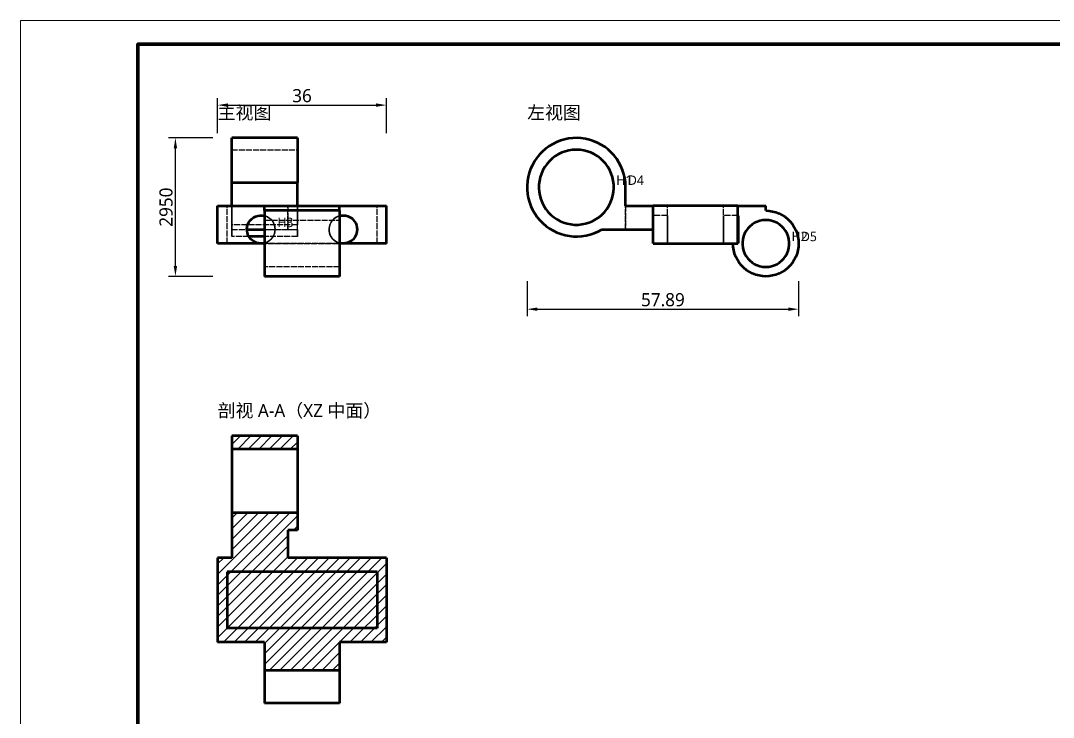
# Model space of a CAD drawing. Header units: millimetres. Extents: x 0 to 420, y 0 to 297.
# Drawn here: x 0 to 220.2, y 148.5 to 297 of the extents above; entities that cross this region are included whole.
import ezdxf

# ---------------------------------------------------------------- set-up
doc = ezdxf.new("R2010")
doc.units = ezdxf.units.MM
doc.linetypes.add('DASHED', pattern=[1.524, 1.27, -0.254])
for name, color, linetype, lineweight in [('DIM', 3, 'CONTINUOUS', 18), ('FRAME', 7, 'CONTINUOUS', 70), ('HATCH', 8, 'CONTINUOUS', 13), ('HIDDEN', 8, 'DASHED', 25), ('TEXT', 7, 'CONTINUOUS', 25), ('VISIBLE', 7, 'CONTINUOUS', 50)]:
    doc.layers.add(name, color=color, linetype=linetype, lineweight=lineweight)
doc.styles.add('CJK', font='NotoSansCJK-Regular.ttc')
doc.dimstyles.new('GB', dxfattribs={"dimtxt": 2.8, "dimasz": 2.2, "dimexe": 1.5, "dimexo": 1, "dimgap": 0.6, "dimtad": 1, "dimlfac": 100, "dimzin": 12, "dimdsep": 46, "dimtxsty": 'CJK', "dimcen": 2.5, "dimazin": 3, "dimtfac": 0.5, "dimtmove": 2, "dimatfit": 3})

msp = doc.modelspace()

# ---------------------------------------------------------------- hatches: boundary and pattern name
at = {"layer": 'HATCH'}
h = msp.add_hatch(dxfattribs=at)
h.set_pattern_fill('ANSI31', scale=0.5)
h.paths.add_polyline_path([(59, 208.5), (58.69687, 208.5), (58.39374, 208.5), (58.09061, 208.5), (57.78748, 208.5), (57.48435, 208.5), (57.18122, 208.5), (56.87809, 208.5), (56.57496, 208.5), (56.27183, 208.5), (55.9687, 208.5), (55.66557, 208.5), (55.36244, 208.5), (55.05931, 208.5), (54.75618, 208.5), (54.45305, 208.5), (54.14992, 208.5), (53.84679, 208.5), (53.54366, 208.5), (53.24053, 208.5), (52.9374, 208.5), (52.63427, 208.5), (52.33114, 208.5), (52.02801, 208.5), (51.72488, 208.5), (51.42175, 208.5), (51.11862, 208.5), (50.81549, 208.5), (50.51236, 208.5), (50.20923, 208.5), (49.9061, 208.5), (49.60297, 208.5), (49.29984, 208.5), (48.99671, 208.5), (48.69358, 208.5), (48.39045, 208.5), (48.08732, 208.5), (47.78419, 208.5), (47.48106, 208.5), (47.17793, 208.5), (46.8748, 208.5), (46.57167, 208.5), (46.26854, 208.5), (45.96541, 208.5), (45.66228, 208.5), (45.35915, 208.5), (45.05602, 208.5), (45, 208.25289), (45, 207.94976), (45, 207.64663), (45, 207.3435), (45, 207.04037), (45, 206.73724), (45, 206.43411), (45, 206.13098), (45, 205.82785), (45.15156, 205.67629), (45.45469, 205.67629), (45.75782, 205.67629), (46.06095, 205.67629), (46.36408, 205.67629), (46.66721, 205.67629), (46.97034, 205.67629), (47.27347, 205.67629), (47.5766, 205.67629), (47.87973, 205.67629), (48.18286, 205.67629), (48.48599, 205.67629), (48.78912, 205.67629), (49.09225, 205.67629), (49.39538, 205.67629), (49.69851, 205.67629), (50.00164, 205.67629), (50.30477, 205.67629), (50.6079, 205.67629), (50.91103, 205.67629), (51.21416, 205.67629), (51.51729, 205.67629), (51.82042, 205.67629), (52.12355, 205.67629), (52.42668, 205.67629), (52.72981, 205.67629), (53.03294, 205.67629), (53.33607, 205.67629), (53.6392, 205.67629), (53.94233, 205.67629), (54.24546, 205.67629), (54.54859, 205.67629), (54.85172, 205.67629), (55.15485, 205.67629), (55.45798, 205.67629), (55.76111, 205.67629), (56.06424, 205.67629), (56.36737, 205.67629), (56.6705, 205.67629), (56.97363, 205.67629), (57.27676, 205.67629), (57.57989, 205.67629), (57.88302, 205.67629), (58.18615, 205.67629), (58.48928, 205.67629), (58.79241, 205.67629), (59, 205.77183), (59, 206.07496), (59, 206.37809), (59, 206.68122), (59, 206.98435), (59, 207.28748), (59, 207.59061), (59, 207.89374), (59, 208.19687), (59, 208.5)])
h = msp.add_hatch(dxfattribs=at)
h.set_pattern_fill('ANSI31', scale=0.5)
h.paths.add_polyline_path([(45, 182.49857), (44.64099, 182.49857), (44.28198, 182.49857), (43.92297, 182.49857), (43.56396, 182.49857), (43.20496, 182.49857), (42.84595, 182.49857), (42.48694, 182.49857), (42.12793, 182.49857), (42, 182.26749), (42, 181.90848), (42, 181.54947), (42, 181.19046), (42, 180.83145), (42, 180.47244), (42, 180.11343), (42, 179.75443), (42, 179.39542), (42, 179.03641), (42, 178.6774), (42, 178.31839), (42, 177.95938), (42, 177.60037), (42, 177.24136), (42, 176.88235), (42, 176.52334), (42, 176.16434), (42, 175.80533), (42, 175.44632), (42, 175.08731), (42, 174.7283), (42, 174.36929), (42, 174.01028), (42, 173.65127), (42, 173.29226), (42, 172.93326), (42, 172.57425), (42, 172.21524), (42, 171.85623), (42, 171.49722), (42, 171.13821), (42, 170.7792), (42, 170.42019), (42, 170.06118), (42, 169.70218), (42, 169.34317), (42, 168.98416), (42, 168.62515), (42, 168.26614), (42, 167.90713), (42, 167.54812), (42, 167.18911), (42, 166.8301), (42, 166.4711), (42, 166.11209), (42, 165.75308), (42, 165.39407), (42, 165.03506), (42, 164.67605), (42.18153, 164.49857), (42.54054, 164.49857), (42.89954, 164.49857), (43.25855, 164.49857), (43.61756, 164.49857), (43.97657, 164.49857), (44.33558, 164.49857), (44.69459, 164.49857), (45.0536, 164.49857), (45.41261, 164.49857), (45.77162, 164.49857), (46.13062, 164.49857), (46.48963, 164.49857), (46.84864, 164.49857), (47.20765, 164.49857), (47.56666, 164.49857), (47.92567, 164.49857), (48.28468, 164.49857), (48.64369, 164.49857), (49.0027, 164.49857), (49.3617, 164.49857), (49.72071, 164.49857), (50.07972, 164.49857), (50.43873, 164.49857), (50.79774, 164.49857), (51.15675, 164.49857), (51.51576, 164.49857), (51.87477, 164.49857), (52, 164.26479), (52, 163.90578), (52, 163.54677), (52, 163.18777), (52, 162.82876), (52, 162.46975), (52, 162.11074), (52, 161.75173), (52, 161.39272), (52, 161.03371), (52, 160.6747), (52, 160.31569), (52, 159.95668), (52, 159.59768), (52, 159.23867), (52, 158.87966), (52, 158.52065), (52.33693, 158.49857), (52.69594, 158.49857), (53.05495, 158.49857), (53.41395, 158.49857), (53.77296, 158.49857), (54.13197, 158.49857), (54.49098, 158.49857), (54.84999, 158.49857), (55.209, 158.49857), (55.56801, 158.49857), (55.92702, 158.49857), (56.28603, 158.49857), (56.64503, 158.49857), (57.00404, 158.49857), (57.36305, 158.49857), (57.72206, 158.49857), (58.08107, 158.49857), (58.44008, 158.49857), (58.79909, 158.49857), (59.1581, 158.49857), (59.51711, 158.49857), (59.87611, 158.49857), (60.23512, 158.49857), (60.59413, 158.49857), (60.95314, 158.49857), (61.31215, 158.49857), (61.67116, 158.49857), (62.03017, 158.49857), (62.38918, 158.49857), (62.74819, 158.49857), (63.1072, 158.49857), (63.4662, 158.49857), (63.82521, 158.49857), (64.18422, 158.49857), (64.54323, 158.49857), (64.90224, 158.49857), (65.26125, 158.49857), (65.62026, 158.49857), (65.97927, 158.49857), (66.33828, 158.49857), (66.69728, 158.49857), (67.05629, 158.49857), (67.4153, 158.49857), (67.77431, 158.49857), (68, 158.63189), (68, 158.9909), (68, 159.34991), (68, 159.70891), (68, 160.06792), (68, 160.42693), (68, 160.78594), (68, 161.14495), (68, 161.50396), (68, 161.86297), (68, 162.22198), (68, 162.58099), (68, 162.93999), (68, 163.299), (68, 163.65801), (68, 164.01702), (68, 164.37603), (68.23647, 164.49857), (68.59548, 164.49857), (68.95449, 164.49857), (69.3135, 164.49857), (69.67251, 164.49857), (70.03152, 164.49857), (70.39052, 164.49857), (70.74953, 164.49857), (71.10854, 164.49857), (71.46755, 164.49857), (71.82656, 164.49857), (72.18557, 164.49857), (72.54458, 164.49857), (72.90359, 164.49857), (73.2626, 164.49857), (73.62161, 164.49857), (73.98061, 164.49857), (74.33962, 164.49857), (74.69863, 164.49857), (75.05764, 164.49857), (75.41665, 164.49857), (75.77566, 164.49857), (76.13467, 164.49857), (76.49368, 164.49857), (76.85269, 164.49857), (77.21169, 164.49857), (77.5707, 164.49857), (77.92971, 164.49857), (78, 164.78729), (78, 165.1463), (78, 165.50531), (78, 165.86432), (78, 166.22332), (78, 166.58233), (78, 166.94134), (78, 167.30035), (78, 167.65936), (78, 168.01837), (78, 168.37738), (78, 168.73639), (78, 169.0954), (78, 169.4544), (78, 169.81341), (78, 170.17242), (78, 170.53143), (78, 170.89044), (78, 171.24945), (78, 171.60846), (78, 171.96747), (78, 172.32648), (78, 172.68549), (78, 173.04449), (78, 173.4035), (78, 173.76251), (78, 174.12152), (78, 174.48053), (78, 174.83954), (78, 175.19855), (78, 175.55756), (78, 175.91657), (78, 176.27557), (78, 176.63458), (78, 176.99359), (78, 177.3526), (78, 177.71161), (78, 178.07062), (78, 178.42963), (78, 178.78864), (78, 179.14765), (78, 179.50665), (78, 179.86566), (78, 180.22467), (78, 180.58368), (78, 180.94269), (78, 181.3017), (78, 181.66071), (78, 182.01972), (78, 182.37873), (77.76083, 182.49857), (77.40182, 182.49857), (77.04282, 182.49857), (76.68381, 182.49857), (76.3248, 182.49857), (75.96579, 182.49857), (75.60678, 182.49857), (75.24777, 182.49857), (74.88876, 182.49857), (74.52975, 182.49857), (74.17074, 182.49857), (73.81173, 182.49857), (73.45273, 182.49857), (73.09372, 182.49857), (72.73471, 182.49857), (72.3757, 182.49857), (72.01669, 182.49857), (71.65768, 182.49857), (71.29867, 182.49857), (70.93966, 182.49857), (70.58065, 182.49857), (70.22165, 182.49857), (69.86264, 182.49857), (69.50363, 182.49857), (69.14462, 182.49857), (68.78561, 182.49857), (68.4266, 182.49857), (68.06759, 182.49857), (67.70858, 182.49857), (67.34957, 182.49857), (66.99057, 182.49857), (66.63156, 182.49857), (66.27255, 182.49857), (65.91354, 182.49857), (65.55453, 182.49857), (65.19552, 182.49857), (64.83651, 182.49857), (64.4775, 182.49857), (64.11849, 182.49857), (63.75949, 182.49857), (63.40048, 182.49857), (63.04147, 182.49857), (62.68246, 182.49857), (62.32345, 182.49857), (61.96444, 182.49857), (61.60543, 182.49857), (61.24642, 182.49857), (60.88741, 182.49857), (60.5284, 182.49857), (60.1694, 182.49857), (59.81039, 182.49857), (59.45138, 182.49857), (59.09237, 182.49857), (58.73336, 182.49857), (58.37435, 182.49857), (58.01534, 182.49857), (57.65633, 182.49857), (57.29732, 182.49857), (57, 182.56025), (57, 182.91926), (57, 183.27827), (57, 183.63728), (57, 183.99629), (57, 184.3553), (57, 184.71431), (57, 185.07331), (57, 185.43232), (57, 185.79133), (57, 186.15034), (57, 186.50935), (57, 186.86836), (57, 187.22737), (57, 187.58638), (57, 187.94539), (57, 188.30439), (57.26484, 188.39857), (57.62384, 188.39857), (57.98285, 188.39857), (58.34186, 188.39857), (58.70087, 188.39857), (59, 188.45845), (59, 188.81746), (59, 189.17647), (59, 189.53548), (59, 189.89448), (59, 190.25349), (59, 190.6125), (59, 190.97151), (59, 191.33052), (59, 191.68953), (59, 192.04854), (58.7133, 192.12085), (58.35429, 192.12085), (57.99528, 192.12085), (57.63627, 192.12085), (57.27726, 192.12085), (56.91826, 192.12085), (56.55925, 192.12085), (56.20024, 192.12085), (55.84123, 192.12085), (55.48222, 192.12085), (55.12321, 192.12085), (54.7642, 192.12085), (54.40519, 192.12085), (54.04618, 192.12085), (53.68718, 192.12085), (53.32817, 192.12085), (52.96916, 192.12085), (52.61015, 192.12085), (52.25114, 192.12085), (51.89213, 192.12085), (51.53312, 192.12085), (51.17411, 192.12085), (50.8151, 192.12085), (50.4561, 192.12085), (50.09709, 192.12085), (49.73808, 192.12085), (49.37907, 192.12085), (49.02006, 192.12085), (48.66105, 192.12085), (48.30204, 192.12085), (47.94303, 192.12085), (47.58402, 192.12085), (47.22502, 192.12085), (46.86601, 192.12085), (46.507, 192.12085), (46.14799, 192.12085), (45.78898, 192.12085), (45.42997, 192.12085), (45.07096, 192.12085), (45, 191.8328), (45, 191.47379), (45, 191.11478), (45, 190.75577), (45, 190.39676), (45, 190.03776), (45, 189.67875), (45, 189.31974), (45, 188.96073), (45, 188.60172), (45, 188.24271), (45, 187.8837), (45, 187.52469), (45, 187.16568), (45, 186.80667), (45, 186.44767), (45, 186.08866), (45, 185.72965), (45, 185.37064), (45, 185.01163), (45, 184.65262), (45, 184.29361), (45, 183.9346), (45, 183.57559), (45, 183.21659), (45, 182.85758), (45, 182.49857)])
h.paths.add_polyline_path([(44, 179.49857), (44.30137, 179.49857), (44.60274, 179.49857), (44.90411, 179.49857), (45.20548, 179.49857), (45.50685, 179.49857), (45.80822, 179.49857), (46.10959, 179.49857), (46.41096, 179.49857), (46.71233, 179.49857), (47.0137, 179.49857), (47.31507, 179.49857), (47.61644, 179.49857), (47.91781, 179.49857), (48.21918, 179.49857), (48.52055, 179.49857), (48.82192, 179.49857), (49.12329, 179.49857), (49.42466, 179.49857), (49.72603, 179.49857), (50.0274, 179.49857), (50.32877, 179.49857), (50.63014, 179.49857), (50.93151, 179.49857), (51.23288, 179.49857), (51.53425, 179.49857), (51.83562, 179.49857), (52.13699, 179.49857), (52.43836, 179.49857), (52.73973, 179.49857), (53.0411, 179.49857), (53.34247, 179.49857), (53.64384, 179.49857), (53.94521, 179.49857), (54.24658, 179.49857), (54.54795, 179.49857), (54.84932, 179.49857), (55.15068, 179.49857), (55.45205, 179.49857), (55.75342, 179.49857), (56.05479, 179.49857), (56.35616, 179.49857), (56.65753, 179.49857), (56.9589, 179.49857), (57.26027, 179.49857), (57.56164, 179.49857), (57.86301, 179.49857), (58.16438, 179.49857), (58.46575, 179.49857), (58.76712, 179.49857), (59.06849, 179.49857), (59.36986, 179.49857), (59.67123, 179.49857), (59.9726, 179.49857), (60.27397, 179.49857), (60.57534, 179.49857), (60.87671, 179.49857), (61.17808, 179.49857), (61.47945, 179.49857), (61.78082, 179.49857), (62.08219, 179.49857), (62.38356, 179.49857), (62.68493, 179.49857), (62.9863, 179.49857), (63.28767, 179.49857), (63.58904, 179.49857), (63.89041, 179.49857), (64.19178, 179.49857), (64.49315, 179.49857), (64.79452, 179.49857), (65.09589, 179.49857), (65.39726, 179.49857), (65.69863, 179.49857), (66, 179.49857), (66.30137, 179.49857), (66.60274, 179.49857), (66.90411, 179.49857), (67.20548, 179.49857), (67.50685, 179.49857), (67.80822, 179.49857), (68.10959, 179.49857), (68.41096, 179.49857), (68.71233, 179.49857), (69.0137, 179.49857), (69.31507, 179.49857), (69.61644, 179.49857), (69.91781, 179.49857), (70.21918, 179.49857), (70.52055, 179.49857), (70.82192, 179.49857), (71.12329, 179.49857), (71.42466, 179.49857), (71.72603, 179.49857), (72.0274, 179.49857), (72.32877, 179.49857), (72.63014, 179.49857), (72.93151, 179.49857), (73.23288, 179.49857), (73.53425, 179.49857), (73.83562, 179.49857), (74.13699, 179.49857), (74.43836, 179.49857), (74.73973, 179.49857), (75.0411, 179.49857), (75.34247, 179.49857), (75.64384, 179.49857), (75.94521, 179.49857), (76, 179.25199), (76, 178.95062), (76, 178.64925), (76, 178.34788), (76, 178.04651), (76, 177.74514), (76, 177.44377), (76, 177.1424), (76, 176.84103), (76, 176.53966), (76, 176.23829), (76, 175.93692), (76, 175.63555), (76, 175.33418), (76, 175.03281), (76, 174.73144), (76, 174.43007), (76, 174.1287), (76, 173.82733), (76, 173.52597), (76, 173.2246), (76, 172.92323), (76, 172.62186), (76, 172.32049), (76, 172.01912), (76, 171.71775), (76, 171.41638), (76, 171.11501), (76, 170.81364), (76, 170.51227), (76, 170.2109), (76, 169.90953), (76, 169.60816), (76, 169.30679), (76, 169.00542), (76, 168.70405), (76, 168.40268), (76, 168.10131), (76, 167.79994), (76, 167.49857), (75.69863, 167.49857), (75.39726, 167.49857), (75.09589, 167.49857), (74.79452, 167.49857), (74.49315, 167.49857), (74.19178, 167.49857), (73.89041, 167.49857), (73.58904, 167.49857), (73.28767, 167.49857), (72.9863, 167.49857), (72.68493, 167.49857), (72.38356, 167.49857), (72.08219, 167.49857), (71.78082, 167.49857), (71.47945, 167.49857), (71.17808, 167.49857), (70.87671, 167.49857), (70.57534, 167.49857), (70.27397, 167.49857), (69.9726, 167.49857), (69.67123, 167.49857), (69.36986, 167.49857), (69.06849, 167.49857), (68.76712, 167.49857), (68.46575, 167.49857), (68.16438, 167.49857), (67.86301, 167.49857), (67.56164, 167.49857), (67.26027, 167.49857), (66.9589, 167.49857), (66.65753, 167.49857), (66.35616, 167.49857), (66.05479, 167.49857), (65.75342, 167.49857), (65.45205, 167.49857), (65.15068, 167.49857), (64.84932, 167.49857), (64.54795, 167.49857), (64.24658, 167.49857), (63.94521, 167.49857), (63.64384, 167.49857), (63.34247, 167.49857), (63.0411, 167.49857), (62.73973, 167.49857), (62.43836, 167.49857), (62.13699, 167.49857), (61.83562, 167.49857), (61.53425, 167.49857), (61.23288, 167.49857), (60.93151, 167.49857), (60.63014, 167.49857), (60.32877, 167.49857), (60.0274, 167.49857), (59.72603, 167.49857), (59.42466, 167.49857), (59.12329, 167.49857), (58.82192, 167.49857), (58.52055, 167.49857), (58.21918, 167.49857), (57.91781, 167.49857), (57.61644, 167.49857), (57.31507, 167.49857), (57.0137, 167.49857), (56.71233, 167.49857), (56.41096, 167.49857), (56.10959, 167.49857), (55.80822, 167.49857), (55.50685, 167.49857), (55.20548, 167.49857), (54.90411, 167.49857), (54.60274, 167.49857), (54.30137, 167.49857), (54, 167.49857), (53.69863, 167.49857), (53.39726, 167.49857), (53.09589, 167.49857), (52.79452, 167.49857), (52.49315, 167.49857), (52.19178, 167.49857), (51.89041, 167.49857), (51.58904, 167.49857), (51.28767, 167.49857), (50.9863, 167.49857), (50.68493, 167.49857), (50.38356, 167.49857), (50.08219, 167.49857), (49.78082, 167.49857), (49.47945, 167.49857), (49.17808, 167.49857), (48.87671, 167.49857), (48.57534, 167.49857), (48.27397, 167.49857), (47.9726, 167.49857), (47.67123, 167.49857), (47.36986, 167.49857), (47.06849, 167.49857), (46.76712, 167.49857), (46.46575, 167.49857), (46.16438, 167.49857), (45.86301, 167.49857), (45.56164, 167.49857), (45.26027, 167.49857), (44.9589, 167.49857), (44.65753, 167.49857), (44.35616, 167.49857), (44.05479, 167.49857), (44, 167.74514), (44, 168.04651), (44, 168.34788), (44, 168.64925), (44, 168.95062), (44, 169.25199), (44, 169.55336), (44, 169.85473), (44, 170.1561), (44, 170.45747), (44, 170.75884), (44, 171.06021), (44, 171.36158), (44, 171.66295), (44, 171.96432), (44, 172.26569), (44, 172.56706), (44, 172.86843), (44, 173.1698), (44, 173.47117), (44, 173.77254), (44, 174.07391), (44, 174.37528), (44, 174.67665), (44, 174.97802), (44, 175.27939), (44, 175.58076), (44, 175.88213), (44, 176.1835), (44, 176.48487), (44, 176.78624), (44, 177.08761), (44, 177.38898), (44, 177.69035), (44, 177.99172), (44, 178.29309), (44, 178.59446), (44, 178.89583), (44, 179.1972), (44, 179.49857)], flags=0)

# ---------------------------------------------------------------- linework, layer by layer
at = {"layer": 'FRAME', "lineweight": 18}
msp.add_lwpolyline([(0, 0), (420, 0), (420, 297), (0, 297)], close=True, dxfattribs=at)
at = {"layer": 'FRAME'}
msp.add_lwpolyline([(25, 5), (415, 5), (415, 292), (25, 292)], close=True, dxfattribs=at)
at = {"layer": 'HIDDEN'}
for points in [[(45, 272), (45, 271.73674), (45, 270.96017), (45, 269.70923), (45, 268.04664), (45, 266.05578), (45, 263.83647), (45, 261.5), (45, 259.16353), (45, 256.94422), (45, 254.95336), (45, 253.29077), (45, 252.03983), (45, 251.26326), (45, 251)], [(59, 251), (59, 251.26326), (59, 252.03983), (59, 253.29077), (59, 254.95336), (59, 256.94422), (59, 259.16353), (59, 261.5), (59, 263.83647), (59, 266.05578), (59, 268.04664), (59, 269.70923), (59, 270.96017), (59, 271.73674), (59, 272)], [(123.90102, 252.5), (123.10828, 252.06886), (122.28145, 251.70739), (121.42664, 251.41824), (120.55016, 251.20355), (119.65848, 251.06492), (118.7582, 251.00336), (117.85595, 251.01932), (116.9584, 251.1127), (116.07219, 251.2828), (115.20385, 251.52836), (114.35981, 251.84758), (113.54629, 252.23808), (112.7693, 252.697), (112.03459, 253.22093), (111.34758, 253.80602), (110.71334, 254.44793), (110.13656, 255.14193), (109.6215, 255.88289), (109.17196, 256.66533), (108.79127, 257.48349), (108.48222, 258.33131), (108.24712, 259.20254), (108.08769, 260.09074), (108.00512, 260.98934), (108, 261.89172), (108.07238, 262.7912), (108.22173, 263.68114), (108.44694, 264.55498), (108.74635, 265.40625), (109.11774, 266.22867), (109.55838, 267.01617), (110.06501, 267.76292), (110.63388, 268.46341), (111.2608, 269.11247), (111.94113, 269.70531), (112.66986, 270.23754), (113.44159, 270.70524), (114.25063, 271.10494), (115.091, 271.43371), (115.9565, 271.6891), (116.84072, 271.86923), (117.73715, 271.97278), (118.63916, 271.99898), (119.54009, 271.94763), (120.43329, 271.81911), (121.31214, 271.61438), (122.17018, 271.33494), (123.00105, 270.98286), (123.79862, 270.56074), (124.55701, 270.0717), (125.2706, 269.51935), (125.93413, 268.90776), (126.5427, 268.24146), (127.09181, 267.52537), (127.57741, 266.76478), (127.99591, 265.9653), (128.34421, 265.13284), (128.61976, 264.27354), (128.8205, 263.39377), (128.94496, 262.5)], [(45, 269.5), (45, 269.29942), (45, 268.70775), (45, 267.75465), (45, 266.48792), (45, 264.97107), (45, 263.28017), (45, 261.5), (45, 259.71983), (45, 258.02893), (45, 256.51208), (45, 255.24535), (45, 254.29225), (45, 253.70058), (45, 253.5)], [(45, 253.5), (45, 253.70058), (45, 254.29225), (45, 255.24535), (45, 256.51208), (45, 258.02893), (45, 259.71983), (45, 261.5), (45, 263.28017), (45, 264.97107), (45, 266.48792), (45, 267.75465), (45, 268.70775), (45, 269.29942), (45, 269.5)], [(45, 269.5), (59, 269.5)], [(59, 269.5), (59, 269.29942), (59, 268.70775), (59, 267.75465), (59, 266.48792), (59, 264.97107), (59, 263.28017), (59, 261.5), (59, 259.71983), (59, 258.02893), (59, 256.51208), (59, 255.24535), (59, 254.29225), (59, 253.70058), (59, 253.5)], [(59, 253.5), (59, 253.70058), (59, 254.29225), (59, 255.24535), (59, 256.51208), (59, 258.02893), (59, 259.71983), (59, 261.5), (59, 263.28017), (59, 264.97107), (59, 266.48792), (59, 267.75465), (59, 268.70775), (59, 269.29942), (59, 269.5)], [(118.49269, 269.5), (117.69615, 269.46025), (116.90752, 269.34138), (116.13465, 269.14458), (115.38521, 268.87181), (114.66666, 268.52577), (113.98613, 268.10991), (113.35039, 267.62836), (112.76576, 267.08589), (112.23804, 266.48792), (111.77248, 265.84037), (111.37372, 265.14969), (111.0457, 264.42273), (110.7917, 263.66672), (110.61423, 262.88919), (110.51506, 262.09784), (110.49518, 261.30055), (110.55478, 260.50525), (110.69327, 259.71983), (110.90927, 258.95211), (111.20064, 258.2097), (111.56449, 257.5), (111.99719, 256.83005), (112.49444, 256.20651), (113.05131, 255.63559), (113.66226, 255.12294), (114.32121, 254.67367), (115.02162, 254.29225), (115.75653, 253.98246), (116.51863, 253.74738), (117.30035, 253.58935), (118.09392, 253.50994), (118.89146, 253.50994), (119.68503, 253.58935), (120.46675, 253.74738), (121.22885, 253.98246), (121.96376, 254.29225), (122.66417, 254.67367), (123.32313, 255.12294), (123.93407, 255.63559), (124.49094, 256.20651), (124.98819, 256.83005), (125.42089, 257.5), (125.78474, 258.2097), (126.07611, 258.95211), (126.29211, 259.71983), (126.4306, 260.50525), (126.4902, 261.30055), (126.47032, 262.09784), (126.37115, 262.88919), (126.19368, 263.66672), (125.93968, 264.42273), (125.61167, 265.14969), (125.2129, 265.84037), (124.74734, 266.48792), (124.21963, 267.08589), (123.63499, 267.62836), (122.99925, 268.10991), (122.31872, 268.52577), (121.60017, 268.87181), (120.85073, 269.14458), (120.07786, 269.34138), (119.28923, 269.46025), (118.49269, 269.5)], [(59, 262.5), (45, 262.5)], [(128.94496, 262.5), (128.99269, 262.5)], [(128.99269, 252.5), (128.99269, 262.5)], [(42, 249.5), (42, 257.5)], [(42, 257.5), (45, 257.5)], [(76, 257.5), (44, 257.5)], [(44, 257.5), (76, 257.5)], [(44, 249.5), (44, 257.5)], [(44, 249.5), (44, 257.5)], [(45, 252.5), (45, 257.5)], [(45, 257.5), (57, 257.5)], [(54.25, 252.5), (54.21307, 252.9693), (54.10317, 253.42705), (53.92302, 253.86197), (53.67705, 254.26336), (53.37132, 254.62132), (53.01336, 254.92705), (52.61197, 255.17302), (52.17705, 255.35317), (51.7193, 255.46307), (51.25, 255.5), (50.7807, 255.46307), (50.32295, 255.35317), (49.88803, 255.17302), (49.48664, 254.92705), (49.12868, 254.62132), (48.82295, 254.26336), (48.57698, 253.86197), (48.39683, 253.42705), (48.28693, 252.9693), (48.25, 252.5)], [(51.25, 249.5), (50.76465, 249.53952), (50.2921, 249.65704), (49.84477, 249.84946), (49.43448, 250.11172), (49.07201, 250.4369), (48.76693, 250.81644), (48.52727, 251.24033), (48.35935, 251.69741), (48.26759, 252.17564), (48.2544, 252.66242), (48.32014, 253.14491), (48.46307, 253.61041), (48.67943, 254.04666), (48.96351, 254.44216), (49.30784, 254.78649), (49.70334, 255.07057), (50.13959, 255.28693), (50.60509, 255.42986), (51.08758, 255.4956), (51.57436, 255.48241), (52.05259, 255.39065), (52.50967, 255.22273), (52.93356, 254.98307), (53.3131, 254.67799), (53.63828, 254.31552), (53.90054, 253.90523), (54.09296, 253.4579), (54.21048, 252.98535), (54.25, 252.5)], [(51.25, 249.5), (50.76465, 249.53952), (50.2921, 249.65704), (49.84477, 249.84946), (49.43448, 250.11172), (49.07201, 250.4369), (48.76693, 250.81644), (48.52727, 251.24033), (48.35935, 251.69741), (48.26759, 252.17564), (48.2544, 252.66242), (48.32014, 253.14491), (48.46307, 253.61041), (48.67943, 254.04666), (48.96351, 254.44216), (49.30784, 254.78649), (49.70334, 255.07057), (50.13959, 255.28693), (50.60509, 255.42986), (51.08758, 255.4956), (51.57436, 255.48241), (52.05259, 255.39065), (52.50967, 255.22273), (52.93356, 254.98307), (53.3131, 254.67799), (53.63828, 254.31552), (53.90054, 253.90523), (54.09296, 253.4579), (54.21048, 252.98535), (54.25, 252.5)], [(52, 255.40474), (52, 257.5)], [(57, 257.5), (78, 257.5)], [(57, 252.5), (57, 257.5)], [(57, 257.5), (57, 252.5)], [(59, 252.5), (59, 257.5)], [(68.75, 249.5), (68.26465, 249.53952), (67.7921, 249.65704), (67.34477, 249.84946), (66.93448, 250.11172), (66.57201, 250.4369), (66.26693, 250.81644), (66.02727, 251.24033), (65.85935, 251.69741), (65.76759, 252.17564), (65.7544, 252.66242), (65.82014, 253.14491), (65.96307, 253.61041), (66.17943, 254.04666), (66.46351, 254.44216), (66.80784, 254.78649), (67.20334, 255.07057), (67.63959, 255.28693), (68.10509, 255.42986), (68.58758, 255.4956), (69.07436, 255.48241), (69.55259, 255.39065), (70.00967, 255.22273), (70.43356, 254.98307), (70.8131, 254.67799), (71.13828, 254.31552), (71.40054, 253.90523), (71.59296, 253.4579), (71.71048, 252.98535), (71.75, 252.5)], [(68.75, 249.5), (68.26465, 249.53952), (67.7921, 249.65704), (67.34477, 249.84946), (66.93448, 250.11172), (66.57201, 250.4369), (66.26693, 250.81644), (66.02727, 251.24033), (65.85935, 251.69741), (65.76759, 252.17564), (65.7544, 252.66242), (65.82014, 253.14491), (65.96307, 253.61041), (66.17943, 254.04666), (66.46351, 254.44216), (66.80784, 254.78649), (67.20334, 255.07057), (67.63959, 255.28693), (68.10509, 255.42986), (68.58758, 255.4956), (69.07436, 255.48241), (69.55259, 255.39065), (70.00967, 255.22273), (70.43356, 254.98307), (70.8131, 254.67799), (71.13828, 254.31552), (71.40054, 253.90523), (71.59296, 253.4579), (71.71048, 252.98535), (71.75, 252.5)], [(68.75, 249.5), (68.26465, 249.53952), (67.7921, 249.65704), (67.34477, 249.84946), (66.93448, 250.11172), (66.57201, 250.4369), (66.26693, 250.81644), (66.02727, 251.24033), (65.85935, 251.69741), (65.76759, 252.17564), (65.7544, 252.66242), (65.82014, 253.14491), (65.96307, 253.61041), (66.17943, 254.04666), (66.46351, 254.44216), (66.80784, 254.78649), (67.20334, 255.07057), (67.63959, 255.28693), (68.10509, 255.42986), (68.58758, 255.4956), (69.07436, 255.48241), (69.55259, 255.39065), (70.00967, 255.22273), (70.43356, 254.98307), (70.8131, 254.67799), (71.13828, 254.31552), (71.40054, 253.90523), (71.59296, 253.4579), (71.71048, 252.98535), (71.75, 252.5)], [(68, 257.5), (68, 255.40474)], [(76, 249.5), (76, 257.5)], [(76, 249.5), (76, 257.5)], [(78, 249.5), (78, 257.5)], [(128.99269, 257.5), (134.89269, 257.5)], [(128.99269, 257.5), (128.99269, 252.5)], [(134.79269, 252.5), (134.79269, 252.83589), (134.79269, 253.16756), (134.79269, 253.49084), (134.79269, 253.80165), (134.79269, 254.0961), (134.79269, 254.37047), (134.79269, 254.62132), (134.79269, 254.84549), (134.79269, 255.04017), (134.79269, 255.20291), (134.79269, 255.33165), (134.79269, 255.42478), (134.79269, 255.48114), (134.79269, 255.5)], [(134.79269, 255.5), (134.79269, 255.48114), (134.79269, 255.42478), (134.79269, 255.33165), (134.79269, 255.20291), (134.79269, 255.04017), (134.79269, 254.84549), (134.79269, 254.62132), (134.79269, 254.37047), (134.79269, 254.0961), (134.79269, 253.80165), (134.79269, 253.49084), (134.79269, 253.16756), (134.79269, 252.83589), (134.79269, 252.5)], [(137.89269, 255.5), (134.79269, 255.5)], [(134.89269, 252.5), (134.89269, 257.5)], [(152.89269, 257.5), (134.89269, 257.5)], [(134.89269, 249.5), (134.89269, 257.5)], [(134.89269, 252.5), (134.89269, 257.5)], [(134.89269, 249.5), (134.89269, 249.57522), (134.89269, 249.79709), (134.89269, 250.15451), (134.89269, 250.62953), (134.89269, 251.19835), (134.89269, 251.83244), (134.89269, 252.5), (134.89269, 253.16756), (134.89269, 253.80165), (134.89269, 254.37047), (134.89269, 254.84549), (134.89269, 255.20291), (134.89269, 255.42478), (134.89269, 255.5)], [(134.89269, 255.5), (134.89269, 255.48114), (134.89269, 255.42478), (134.89269, 255.33165), (134.89269, 255.20291), (134.89269, 255.04017), (134.89269, 254.84549), (134.89269, 254.62132), (134.89269, 254.37047), (134.89269, 254.0961), (134.89269, 253.80165), (134.89269, 253.49084), (134.89269, 253.16756), (134.89269, 252.83589), (134.89269, 252.5)], [(137.89269, 255.5), (134.89269, 255.5)], [(137.89269, 257.5), (149.89269, 257.5)], [(137.89269, 257.5), (149.89269, 257.5)], [(137.89269, 249.5), (137.89269, 257.5)], [(137.89269, 249.5), (137.89269, 257.5)], [(137.89269, 249.5), (137.89269, 249.57522), (137.89269, 249.79709), (137.89269, 250.15451), (137.89269, 250.62953), (137.89269, 251.19835), (137.89269, 251.83244), (137.89269, 252.5), (137.89269, 253.16756), (137.89269, 253.80165), (137.89269, 254.37047), (137.89269, 254.84549), (137.89269, 255.20291), (137.89269, 255.42478), (137.89269, 255.5)], [(137.89269, 255.5), (137.89269, 255.48114), (137.89269, 255.42478), (137.89269, 255.33165), (137.89269, 255.20291), (137.89269, 255.04017), (137.89269, 254.84549), (137.89269, 254.62132), (137.89269, 254.37047), (137.89269, 254.0961), (137.89269, 253.80165), (137.89269, 253.49084), (137.89269, 253.16756), (137.89269, 252.83589), (137.89269, 252.5)], [(137.89269, 249.5), (137.89269, 249.57522), (137.89269, 249.79709), (137.89269, 250.15451), (137.89269, 250.62953), (137.89269, 251.19835), (137.89269, 251.83244), (137.89269, 252.5), (137.89269, 253.16756), (137.89269, 253.80165), (137.89269, 254.37047), (137.89269, 254.84549), (137.89269, 255.20291), (137.89269, 255.42478), (137.89269, 255.5)], [(137.89269, 255.5), (137.89269, 255.48114), (137.89269, 255.42478), (137.89269, 255.33165), (137.89269, 255.20291), (137.89269, 255.04017), (137.89269, 254.84549), (137.89269, 254.62132), (137.89269, 254.37047), (137.89269, 254.0961), (137.89269, 253.80165), (137.89269, 253.49084), (137.89269, 253.16756), (137.89269, 252.83589), (137.89269, 252.5)], [(149.89269, 249.5), (149.89269, 257.5)], [(149.89269, 249.5), (149.89269, 257.5)], [(149.89269, 249.5), (149.89269, 249.57522), (149.89269, 249.79709), (149.89269, 250.15451), (149.89269, 250.62953), (149.89269, 251.19835), (149.89269, 251.83244), (149.89269, 252.5), (149.89269, 253.16756), (149.89269, 253.80165), (149.89269, 254.37047), (149.89269, 254.84549), (149.89269, 255.20291), (149.89269, 255.42478), (149.89269, 255.5)], [(149.89269, 255.5), (149.89269, 255.48114), (149.89269, 255.42478), (149.89269, 255.33165), (149.89269, 255.20291), (149.89269, 255.04017), (149.89269, 254.84549), (149.89269, 254.62132), (149.89269, 254.37047), (149.89269, 254.0961), (149.89269, 253.80165), (149.89269, 253.49084), (149.89269, 253.16756), (149.89269, 252.83589), (149.89269, 252.5)], [(149.89269, 249.5), (149.89269, 249.57522), (149.89269, 249.79709), (149.89269, 250.15451), (149.89269, 250.62953), (149.89269, 251.19835), (149.89269, 251.83244), (149.89269, 252.5), (149.89269, 253.16756), (149.89269, 253.80165), (149.89269, 254.37047), (149.89269, 254.84549), (149.89269, 255.20291), (149.89269, 255.42478), (149.89269, 255.5)], [(149.89269, 255.5), (149.89269, 255.48114), (149.89269, 255.42478), (149.89269, 255.33165), (149.89269, 255.20291), (149.89269, 255.04017), (149.89269, 254.84549), (149.89269, 254.62132), (149.89269, 254.37047), (149.89269, 254.0961), (149.89269, 253.80165), (149.89269, 253.49084), (149.89269, 253.16756), (149.89269, 252.83589), (149.89269, 252.5)], [(152.89269, 255.5), (149.89269, 255.5)], [(152.89269, 255.5), (149.89269, 255.5)], [(158.89269, 256.5), (159.62439, 256.46165), (160.34807, 256.34703), (161.05581, 256.1574), (161.73985, 255.89482), (162.39269, 255.56218), (163.00719, 255.16312), (163.5766, 254.70201), (164.0947, 254.18391), (164.55581, 253.6145), (164.95487, 253), (165.28751, 252.34716), (165.55009, 251.66312), (165.73972, 250.95538), (165.85434, 250.2317), (165.89269, 249.5), (165.85434, 248.7683), (165.73972, 248.04462), (165.55009, 247.33688), (165.28751, 246.65284), (164.95487, 246), (164.55581, 245.3855), (164.0947, 244.81609), (163.5766, 244.29799), (163.00719, 243.83688), (162.39269, 243.43782), (161.73985, 243.10518), (161.05581, 242.8426), (160.34807, 242.65297), (159.62439, 242.53835), (158.89269, 242.5), (158.16099, 242.53835), (157.43731, 242.65297), (156.72957, 242.8426), (156.04553, 243.10518), (155.39269, 243.43782), (154.77819, 243.83688), (154.20878, 244.29799), (153.69068, 244.81609), (153.22957, 245.3855), (152.83051, 246), (152.49787, 246.65284), (152.2353, 247.33688), (152.04566, 248.04462), (151.93104, 248.7683), (151.89269, 249.5)], [(152.89269, 257.5), (158.89269, 257.5)], [(152.89269, 255.40474), (152.89269, 257.5)], [(152.89269, 257.5), (152.89269, 255.40474)], [(152.89269, 249.5), (152.89269, 257.5)], [(152.89269, 249.5), (152.89269, 249.57522), (152.89269, 249.79709), (152.89269, 250.15451), (152.89269, 250.62953), (152.89269, 251.19835), (152.89269, 251.83244), (152.89269, 252.5), (152.89269, 253.16756), (152.89269, 253.80165), (152.89269, 254.37047), (152.89269, 254.84549), (152.89269, 255.20291), (152.89269, 255.42478), (152.89269, 255.5)], [(152.89269, 255.5), (152.89269, 255.49951), (152.89269, 255.49805), (152.89269, 255.4956), (152.89269, 255.49219), (152.89269, 255.48779), (152.89269, 255.48243), (152.89269, 255.47609), (152.89269, 255.46878), (152.89269, 255.46051), (152.89269, 255.45127), (152.89269, 255.44107), (152.89269, 255.42991), (152.89269, 255.4178), (152.89269, 255.40474)], [(152.89269, 255.40474), (152.89269, 255.4178), (152.89269, 255.42991), (152.89269, 255.44107), (152.89269, 255.45127), (152.89269, 255.46051), (152.89269, 255.46878), (152.89269, 255.47609), (152.89269, 255.48243), (152.89269, 255.48779), (152.89269, 255.49219), (152.89269, 255.4956), (152.89269, 255.49805), (152.89269, 255.49951), (152.89269, 255.5)], [(152.89269, 255.5), (152.89269, 255.48114), (152.89269, 255.42478), (152.89269, 255.33165), (152.89269, 255.20291), (152.89269, 255.04017), (152.89269, 254.84549), (152.89269, 254.62132), (152.89269, 254.37047), (152.89269, 254.0961), (152.89269, 253.80165), (152.89269, 253.49084), (152.89269, 253.16756), (152.89269, 252.83589), (152.89269, 252.5)], [(158.89269, 256.5), (158.89269, 257.5)], [(59, 253.5), (45, 253.5)], [(52, 255.40474), (52, 249.59526)], [(54.25, 252.5), (54.21788, 252.9378), (54.12222, 253.36623), (53.96506, 253.77611), (53.74976, 254.15867), (53.48094, 254.50572), (53.16436, 254.80981), (52.80678, 255.06446), (52.41587, 255.26419), (52, 255.40474)], [(52, 254.5), (52, 254.37464), (52, 254.00484), (52, 253.40916), (52, 252.61745), (52, 251.66942), (52, 250.6126), (52, 249.5), (52, 248.3874), (52, 247.33058), (52, 246.38255), (52, 245.59084), (52, 244.99516), (52, 244.62536), (52, 244.5)], [(52, 244.5), (52, 244.62536), (52, 244.99516), (52, 245.59084), (52, 246.38255), (52, 247.33058), (52, 248.3874), (52, 249.5), (52, 250.6126), (52, 251.66942), (52, 252.61745), (52, 253.40916), (52, 254.00484), (52, 254.37464), (52, 254.5)], [(52, 254.5), (68, 254.5)], [(68, 255.40474), (67.56036, 255.25404), (67.14927, 255.03725), (66.77659, 254.75957), (66.45128, 254.42766), (66.18113, 254.04949), (65.97264, 253.63413), (65.83079, 253.19155), (65.75901, 252.73238), (65.75901, 252.26762), (65.83079, 251.80845), (65.97264, 251.36587), (66.18113, 250.95051), (66.45128, 250.57234), (66.77659, 250.24043), (67.14927, 249.96275), (67.56036, 249.74596), (68, 249.59526)], [(68, 255.40474), (68, 249.59526)], [(68, 254.5), (68, 254.37464), (68, 254.00484), (68, 253.40916), (68, 252.61745), (68, 251.66942), (68, 250.6126), (68, 249.5), (68, 248.3874), (68, 247.33058), (68, 246.38255), (68, 245.59084), (68, 244.99516), (68, 244.62536), (68, 244.5)], [(68, 244.5), (68, 244.62536), (68, 244.99516), (68, 245.59084), (68, 246.38255), (68, 247.33058), (68, 248.3874), (68, 249.5), (68, 250.6126), (68, 251.66942), (68, 252.61745), (68, 253.40916), (68, 254.00484), (68, 254.37464), (68, 254.5)], [(152.99269, 255.40474), (152.89269, 255.40474)], [(152.99269, 255.40474), (152.99269, 249.59526)], [(152.99269, 252.5), (152.99269, 252.78204), (152.99269, 253.06157), (152.99269, 253.33614), (152.99269, 253.6033), (152.99269, 253.86068), (152.99269, 254.10601), (152.99269, 254.33712), (152.99269, 254.55195), (152.99269, 254.74861), (152.99269, 254.92535), (152.99269, 255.0806), (152.99269, 255.213), (152.99269, 255.32136), (152.99269, 255.40474)], [(152.99269, 255.40474), (152.99269, 255.213), (152.99269, 254.92535), (152.99269, 254.55195), (152.99269, 254.10601), (152.99269, 253.6033), (152.99269, 253.06157), (152.99269, 252.5), (152.99269, 251.93843), (152.99269, 251.3967), (152.99269, 250.89399), (152.99269, 250.44805), (152.99269, 250.07465), (152.99269, 249.787), (152.99269, 249.59526)], [(158.89269, 254.5), (158.26602, 254.46057), (157.64924, 254.34292), (157.05207, 254.14888), (156.48392, 253.88153), (155.95376, 253.54508), (155.46996, 253.14484), (155.04012, 252.68712), (154.67105, 252.17913), (154.36856, 251.6289), (154.13741, 251.04508), (153.98125, 250.43691), (153.90256, 249.81395), (153.90256, 249.18605), (153.98125, 248.56309), (154.13741, 247.95492), (154.36856, 247.3711), (154.67105, 246.82087), (155.04012, 246.31288), (155.46996, 245.85516), (155.95376, 245.45492), (156.48392, 245.11847), (157.05207, 244.85112), (157.64924, 244.65708), (158.26602, 244.53943), (158.89269, 244.5), (159.51936, 244.53943), (160.13614, 244.65708), (160.73331, 244.85112), (161.30146, 245.11847), (161.83162, 245.45492), (162.31543, 245.85516), (162.74526, 246.31288), (163.11433, 246.82087), (163.41683, 247.3711), (163.64797, 247.95492), (163.80413, 248.56309), (163.88282, 249.18605), (163.88282, 249.81395), (163.80413, 250.43691), (163.64797, 251.04508), (163.41683, 251.6289), (163.11433, 252.17913), (162.74526, 252.68712), (162.31543, 253.14484), (161.83162, 253.54508), (161.30146, 253.88153), (160.73331, 254.14888), (160.13614, 254.34292), (159.51936, 254.46057), (158.89269, 254.5)], [(45, 252.5), (48.25, 252.5)], [(45, 251), (45, 251.00784), (45, 251.03135), (45, 251.0705), (45, 251.12523), (45, 251.19545), (45, 251.28107), (45, 251.38195), (45, 251.49794), (45, 251.62887), (45, 251.77454), (45, 251.93474), (45, 252.10923), (45, 252.29774), (45, 252.5)], [(45, 252.5), (59, 252.5)], [(51.25, 249.5), (50.7807, 249.53693), (50.32295, 249.64683), (49.88803, 249.82698), (49.48664, 250.07295), (49.12868, 250.37868), (48.82295, 250.73664), (48.57698, 251.13803), (48.39683, 251.57295), (48.28693, 252.0307), (48.25, 252.5)], [(54.25, 252.5), (54.21307, 252.0307), (54.10317, 251.57295), (53.92302, 251.13803), (53.67705, 250.73664), (53.37132, 250.37868), (53.01336, 250.07295), (52.61197, 249.82698), (52.17705, 249.64683), (51.7193, 249.53693), (51.25, 249.5)], [(54.25, 252.5), (54.21307, 252.0307), (54.10317, 251.57295), (53.92302, 251.13803), (53.67705, 250.73664), (53.37132, 250.37868), (53.01336, 250.07295), (52.61197, 249.82698), (52.17705, 249.64683), (51.7193, 249.53693), (51.25, 249.5)], [(54.25, 252.5), (54.21307, 252.0307), (54.10317, 251.57295), (53.92302, 251.13803), (53.67705, 250.73664), (53.37132, 250.37868), (53.01336, 250.07295), (52.61197, 249.82698), (52.17705, 249.64683), (51.7193, 249.53693), (51.25, 249.5)], [(52, 252.5), (54.25, 252.5)], [(52, 249.59526), (52.41587, 249.73581), (52.80678, 249.93554), (53.16436, 250.19019), (53.48094, 250.49428), (53.74976, 250.84133), (53.96506, 251.22389), (54.12222, 251.63377), (54.21788, 252.0622), (54.25, 252.5)], [(54.25, 252.5), (57, 252.5)], [(57, 252.5), (59, 252.5)], [(59, 252.5), (59, 252.29774), (59, 252.10923), (59, 251.93474), (59, 251.77454), (59, 251.62887), (59, 251.49794), (59, 251.38195), (59, 251.28107), (59, 251.19545), (59, 251.12523), (59, 251.0705), (59, 251.03135), (59, 251.00784), (59, 251)], [(71.75, 252.5), (71.71307, 252.0307), (71.60317, 251.57295), (71.42302, 251.13803), (71.17705, 250.73664), (70.87132, 250.37868), (70.51336, 250.07295), (70.11197, 249.82698), (69.67705, 249.64683), (69.2193, 249.53693), (68.75, 249.5)], [(71.75, 252.5), (71.71307, 252.0307), (71.60317, 251.57295), (71.42302, 251.13803), (71.17705, 250.73664), (70.87132, 250.37868), (70.51336, 250.07295), (70.11197, 249.82698), (69.67705, 249.64683), (69.2193, 249.53693), (68.75, 249.5)], [(71.75, 252.5), (71.71307, 252.0307), (71.60317, 251.57295), (71.42302, 251.13803), (71.17705, 250.73664), (70.87132, 250.37868), (70.51336, 250.07295), (70.11197, 249.82698), (69.67705, 249.64683), (69.2193, 249.53693), (68.75, 249.5)], [(123.90102, 252.5), (128.99269, 252.5)], [(128.99269, 252.5), (134.89269, 252.5)], [(134.79269, 252.5), (134.89269, 252.5)], [(134.89269, 252.5), (134.79269, 252.5)], [(134.89269, 249.5), (134.89269, 249.51886), (134.89269, 249.57522), (134.89269, 249.66835), (134.89269, 249.79709), (134.89269, 249.95983), (134.89269, 250.15451), (134.89269, 250.37868), (134.89269, 250.62953), (134.89269, 250.9039), (134.89269, 251.19835), (134.89269, 251.50916), (134.89269, 251.83244), (134.89269, 252.16411), (134.89269, 252.5)], [(134.89269, 252.5), (134.89269, 252.16411), (134.89269, 251.83244), (134.89269, 251.50916), (134.89269, 251.19835), (134.89269, 250.9039), (134.89269, 250.62953), (134.89269, 250.37868), (134.89269, 250.15451), (134.89269, 249.95983), (134.89269, 249.79709), (134.89269, 249.66835), (134.89269, 249.57522), (134.89269, 249.51886), (134.89269, 249.5)], [(134.89269, 252.5), (134.89269, 252.16411), (134.89269, 251.83244), (134.89269, 251.50916), (134.89269, 251.19835), (134.89269, 250.9039), (134.89269, 250.62953), (134.89269, 250.37868), (134.89269, 250.15451), (134.89269, 249.95983), (134.89269, 249.79709), (134.89269, 249.66835), (134.89269, 249.57522), (134.89269, 249.51886), (134.89269, 249.5)], [(137.89269, 252.5), (137.89269, 252.16411), (137.89269, 251.83244), (137.89269, 251.50916), (137.89269, 251.19835), (137.89269, 250.9039), (137.89269, 250.62953), (137.89269, 250.37868), (137.89269, 250.15451), (137.89269, 249.95983), (137.89269, 249.79709), (137.89269, 249.66835), (137.89269, 249.57522), (137.89269, 249.51886), (137.89269, 249.5)], [(137.89269, 252.5), (137.89269, 252.16411), (137.89269, 251.83244), (137.89269, 251.50916), (137.89269, 251.19835), (137.89269, 250.9039), (137.89269, 250.62953), (137.89269, 250.37868), (137.89269, 250.15451), (137.89269, 249.95983), (137.89269, 249.79709), (137.89269, 249.66835), (137.89269, 249.57522), (137.89269, 249.51886), (137.89269, 249.5)], [(149.89269, 252.5), (149.89269, 252.16411), (149.89269, 251.83244), (149.89269, 251.50916), (149.89269, 251.19835), (149.89269, 250.9039), (149.89269, 250.62953), (149.89269, 250.37868), (149.89269, 250.15451), (149.89269, 249.95983), (149.89269, 249.79709), (149.89269, 249.66835), (149.89269, 249.57522), (149.89269, 249.51886), (149.89269, 249.5)], [(149.89269, 252.5), (149.89269, 252.16411), (149.89269, 251.83244), (149.89269, 251.50916), (149.89269, 251.19835), (149.89269, 250.9039), (149.89269, 250.62953), (149.89269, 250.37868), (149.89269, 250.15451), (149.89269, 249.95983), (149.89269, 249.79709), (149.89269, 249.66835), (149.89269, 249.57522), (149.89269, 249.51886), (149.89269, 249.5)], [(152.89269, 252.5), (152.89269, 252.16411), (152.89269, 251.83244), (152.89269, 251.50916), (152.89269, 251.19835), (152.89269, 250.9039), (152.89269, 250.62953), (152.89269, 250.37868), (152.89269, 250.15451), (152.89269, 249.95983), (152.89269, 249.79709), (152.89269, 249.66835), (152.89269, 249.57522), (152.89269, 249.51886), (152.89269, 249.5)], [(152.99269, 249.59526), (152.99269, 249.67864), (152.99269, 249.787), (152.99269, 249.9194), (152.99269, 250.07465), (152.99269, 250.25139), (152.99269, 250.44805), (152.99269, 250.66288), (152.99269, 250.89399), (152.99269, 251.13932), (152.99269, 251.3967), (152.99269, 251.66386), (152.99269, 251.93843), (152.99269, 252.21796), (152.99269, 252.5)], [(42, 249.5), (51.25, 249.5)], [(44, 249.5), (51.25, 249.5)], [(44, 249.5), (51.25, 249.5)], [(48.65192, 251), (45, 251)], [(51.25, 249.5), (68.75, 249.5)], [(51.25, 249.5), (68.75, 249.5)], [(51.25, 249.5), (68.75, 249.5)], [(59, 251), (52, 251)], [(52, 249.5), (52, 249.59526)], [(52, 242.5), (52, 242.54401), (52, 242.6755), (52, 242.89282), (52, 243.19322), (52, 243.57293), (52, 244.02718), (52, 244.55025), (52, 245.13557), (52, 245.77578), (52, 246.46281), (52, 247.18805), (52, 247.94235), (52, 248.71625), (52, 249.5)], [(68, 249.5), (52, 249.5)], [(68, 249.59526), (68, 249.5)], [(68, 242.5), (68, 242.54401), (68, 242.6755), (68, 242.89282), (68, 243.19322), (68, 243.57293), (68, 244.02718), (68, 244.55025), (68, 245.13557), (68, 245.77578), (68, 246.46281), (68, 247.18805), (68, 247.94235), (68, 248.71625), (68, 249.5)], [(68.75, 249.5), (76, 249.5)], [(68.75, 249.5), (76, 249.5)], [(68.75, 249.5), (78, 249.5)], [(137.89269, 249.5), (134.89269, 249.5)], [(134.89269, 249.5), (152.89269, 249.5)], [(137.89269, 249.5), (134.89269, 249.5)], [(137.89269, 249.5), (149.89269, 249.5)], [(137.89269, 249.5), (149.89269, 249.5)], [(152.89269, 249.5), (149.89269, 249.5)], [(152.89269, 249.5), (149.89269, 249.5)], [(152.89269, 249.5), (151.89269, 249.5)], [(152.89269, 249.5), (151.89269, 249.5)], [(152.89269, 249.5), (152.89269, 249.59526)], [(152.99269, 249.59526), (152.89269, 249.59526)], [(152.89269, 249.59526), (152.89269, 249.5)], [(152.89269, 249.59526), (152.89269, 249.5822), (152.89269, 249.57009), (152.89269, 249.55893), (152.89269, 249.54873), (152.89269, 249.53949), (152.89269, 249.53122), (152.89269, 249.52391), (152.89269, 249.51757), (152.89269, 249.51221), (152.89269, 249.50781), (152.89269, 249.5044), (152.89269, 249.50195), (152.89269, 249.50049), (152.89269, 249.5)], [(152.89269, 249.5), (152.89269, 249.50049), (152.89269, 249.50195), (152.89269, 249.5044), (152.89269, 249.50781), (152.89269, 249.51221), (152.89269, 249.51757), (152.89269, 249.52391), (152.89269, 249.53122), (152.89269, 249.53949), (152.89269, 249.54873), (152.89269, 249.55893), (152.89269, 249.57009), (152.89269, 249.5822), (152.89269, 249.59526)], [(68, 244.5), (52, 244.5)]]:
    msp.add_lwpolyline(points, dxfattribs=at)
at = {"layer": 'VISIBLE'}
for points in [[(45, 262.5), (45, 263.59394), (45, 264.66465), (45, 265.70025), (45, 266.68924), (45, 267.62065), (45, 268.48414), (45, 269.27014), (45, 269.96991), (45, 270.57571), (45, 271.0808), (45, 271.47958), (45, 271.76763), (45, 271.94175), (45, 272)], [(59, 272), (45, 272)], [(59, 272), (59, 271.94175), (59, 271.76763), (59, 271.47958), (59, 271.0808), (59, 270.57571), (59, 269.96991), (59, 269.27014), (59, 268.48414), (59, 267.62065), (59, 266.68924), (59, 265.70025), (59, 264.66465), (59, 263.59394), (59, 262.5)], [(128.94496, 262.5), (128.8205, 263.39377), (128.61976, 264.27354), (128.34421, 265.13284), (127.99591, 265.9653), (127.57741, 266.76478), (127.09181, 267.52537), (126.5427, 268.24146), (125.93413, 268.90776), (125.2706, 269.51935), (124.55701, 270.0717), (123.79862, 270.56074), (123.00105, 270.98286), (122.17018, 271.33494), (121.31214, 271.61438), (120.43329, 271.81911), (119.54009, 271.94763), (118.63916, 271.99898), (117.73715, 271.97278), (116.84072, 271.86923), (115.9565, 271.6891), (115.091, 271.43371), (114.25063, 271.10494), (113.44159, 270.70524), (112.66986, 270.23754), (111.94113, 269.70531), (111.2608, 269.11247), (110.63388, 268.46341), (110.06501, 267.76292), (109.55838, 267.01617), (109.11774, 266.22867), (108.74635, 265.40625), (108.44694, 264.55498), (108.22173, 263.68114), (108.07238, 262.7912), (108, 261.89172), (108.00512, 260.98934), (108.08769, 260.09074), (108.24712, 259.20254), (108.48222, 258.33131), (108.79127, 257.48349), (109.17196, 256.66533), (109.6215, 255.88289), (110.13656, 255.14193), (110.71334, 254.44793), (111.34758, 253.80602), (112.03459, 253.22093), (112.7693, 252.697), (113.54629, 252.23808), (114.35981, 251.84758), (115.20385, 251.52836), (116.07219, 251.2828), (116.9584, 251.1127), (117.85595, 251.01932), (118.7582, 251.00336), (119.65848, 251.06492), (120.55016, 251.20355), (121.42664, 251.41824), (122.28145, 251.70739), (123.10828, 252.06886), (123.90102, 252.5)], [(118.49269, 269.5), (117.69615, 269.46025), (116.90752, 269.34138), (116.13465, 269.14458), (115.38521, 268.87181), (114.66666, 268.52577), (113.98613, 268.10991), (113.35039, 267.62836), (112.76576, 267.08589), (112.23804, 266.48792), (111.77248, 265.84037), (111.37372, 265.14969), (111.0457, 264.42273), (110.7917, 263.66672), (110.61423, 262.88919), (110.51506, 262.09784), (110.49518, 261.30055), (110.55478, 260.50525), (110.69327, 259.71983), (110.90927, 258.95211), (111.20064, 258.2097), (111.56449, 257.5), (111.99719, 256.83005), (112.49444, 256.20651), (113.05131, 255.63559), (113.66226, 255.12294), (114.32121, 254.67367), (115.02162, 254.29225), (115.75653, 253.98246), (116.51863, 253.74738), (117.30035, 253.58935), (118.09392, 253.50994), (118.89146, 253.50994), (119.68503, 253.58935), (120.46675, 253.74738), (121.22885, 253.98246), (121.96376, 254.29225), (122.66417, 254.67367), (123.32313, 255.12294), (123.93407, 255.63559), (124.49094, 256.20651), (124.98819, 256.83005), (125.42089, 257.5), (125.78474, 258.2097), (126.07611, 258.95211), (126.29211, 259.71983), (126.4306, 260.50525), (126.4902, 261.30055), (126.47032, 262.09784), (126.37115, 262.88919), (126.19368, 263.66672), (125.93968, 264.42273), (125.61167, 265.14969), (125.2129, 265.84037), (124.74734, 266.48792), (124.21963, 267.08589), (123.63499, 267.62836), (122.99925, 268.10991), (122.31872, 268.52577), (121.60017, 268.87181), (120.85073, 269.14458), (120.07786, 269.34138), (119.28923, 269.46025), (118.49269, 269.5)], [(45, 257.5), (45, 262.5)], [(45, 262.5), (59, 262.5)], [(59, 257.5), (59, 262.5)], [(128.94496, 262.5), (128.99269, 262.5)], [(128.99269, 257.5), (128.99269, 262.5)], [(42, 249.5), (42, 257.5)], [(42, 257.5), (52, 257.5)], [(51.25, 249.5), (50.76721, 249.5391), (50.29701, 249.65539), (49.85165, 249.84583), (49.44274, 250.10546), (49.08095, 250.42751), (48.7757, 250.80359), (48.53494, 251.22389), (48.36497, 251.67745), (48.2702, 252.15246), (48.25311, 252.63653), (48.31414, 253.11703), (48.45171, 253.58146), (48.66222, 254.01769), (48.94019, 254.41436), (49.27837, 254.76112), (49.66795, 255.04894), (50.09877, 255.27032), (50.5596, 255.41948), (51.03842, 255.49253), (51.52277, 255.48757), (52, 255.40474)], [(52, 257.5), (68, 257.5)], [(52, 256.5), (52, 257.5)], [(52, 256.5), (52, 256.3245), (52, 255.80678), (52, 254.97282), (52, 253.86443), (52, 252.53719), (52, 251.05765), (52, 249.5), (52, 247.94235), (52, 246.46281), (52, 245.13557), (52, 244.02718), (52, 243.19322), (52, 242.6755), (52, 242.5)], [(68, 256.5), (52, 256.5)], [(68, 257.5), (78, 257.5)], [(68, 256.5), (68, 257.5)], [(68, 256.5), (68, 256.3245), (68, 255.80678), (68, 254.97282), (68, 253.86443), (68, 252.53719), (68, 251.05765), (68, 249.5), (68, 247.94235), (68, 246.46281), (68, 245.13557), (68, 244.02718), (68, 243.19322), (68, 242.6755), (68, 242.5)], [(68, 255.40474), (68.44834, 255.48479), (68.90363, 255.49606), (69.35538, 255.43828), (69.79318, 255.31279), (70.20694, 255.12247), (70.58712, 254.87171), (70.92496, 254.56629), (71.21268, 254.21325), (71.44364, 253.82073), (71.61252, 253.39777), (71.71543, 252.95412), (71.75, 252.5)], [(78, 249.5), (78, 257.5)], [(128.99269, 257.5), (134.89269, 257.5)], [(134.89269, 249.5), (134.89269, 257.5)], [(152.89269, 257.5), (134.89269, 257.5)], [(158.89269, 256.5), (159.62439, 256.46165), (160.34807, 256.34703), (161.05581, 256.1574), (161.73985, 255.89482), (162.39269, 255.56218), (163.00719, 255.16312), (163.5766, 254.70201), (164.0947, 254.18391), (164.55581, 253.6145), (164.95487, 253), (165.28751, 252.34716), (165.55009, 251.66312), (165.73972, 250.95538), (165.85434, 250.2317), (165.89269, 249.5), (165.85434, 248.7683), (165.73972, 248.04462), (165.55009, 247.33688), (165.28751, 246.65284), (164.95487, 246), (164.55581, 245.3855), (164.0947, 244.81609), (163.5766, 244.29799), (163.00719, 243.83688), (162.39269, 243.43782), (161.73985, 243.10518), (161.05581, 242.8426), (160.34807, 242.65297), (159.62439, 242.53835), (158.89269, 242.5), (158.16099, 242.53835), (157.43731, 242.65297), (156.72957, 242.8426), (156.04553, 243.10518), (155.39269, 243.43782), (154.77819, 243.83688), (154.20878, 244.29799), (153.69068, 244.81609), (153.22957, 245.3855), (152.83051, 246), (152.49787, 246.65284), (152.2353, 247.33688), (152.04566, 248.04462), (151.93104, 248.7683), (151.89269, 249.5)], [(152.89269, 249.5), (152.89269, 257.5)], [(152.89269, 257.5), (158.89269, 257.5)], [(158.89269, 256.5), (158.89269, 257.5)], [(152.99269, 255.40474), (152.89269, 255.40474)], [(152.99269, 255.40474), (152.99269, 249.59526)], [(158.89269, 254.5), (158.26602, 254.46057), (157.64924, 254.34292), (157.05207, 254.14888), (156.48392, 253.88153), (155.95376, 253.54508), (155.46996, 253.14484), (155.04012, 252.68712), (154.67105, 252.17913), (154.36856, 251.6289), (154.13741, 251.04508), (153.98125, 250.43691), (153.90256, 249.81395), (153.90256, 249.18605), (153.98125, 248.56309), (154.13741, 247.95492), (154.36856, 247.3711), (154.67105, 246.82087), (155.04012, 246.31288), (155.46996, 245.85516), (155.95376, 245.45492), (156.48392, 245.11847), (157.05207, 244.85112), (157.64924, 244.65708), (158.26602, 244.53943), (158.89269, 244.5), (159.51936, 244.53943), (160.13614, 244.65708), (160.73331, 244.85112), (161.30146, 245.11847), (161.83162, 245.45492), (162.31543, 245.85516), (162.74526, 246.31288), (163.11433, 246.82087), (163.41683, 247.3711), (163.64797, 247.95492), (163.80413, 248.56309), (163.88282, 249.18605), (163.88282, 249.81395), (163.80413, 250.43691), (163.64797, 251.04508), (163.41683, 251.6289), (163.11433, 252.17913), (162.74526, 252.68712), (162.31543, 253.14484), (161.83162, 253.54508), (161.30146, 253.88153), (160.73331, 254.14888), (160.13614, 254.34292), (159.51936, 254.46057), (158.89269, 254.5)], [(48.25, 252.5), (52, 252.5)], [(71.75, 252.5), (71.71307, 252.0307), (71.60317, 251.57295), (71.42302, 251.13803), (71.17705, 250.73664), (70.87132, 250.37868), (70.51336, 250.07295), (70.11197, 249.82698), (69.67705, 249.64683), (69.2193, 249.53693), (68.75, 249.5)], [(123.90102, 252.5), (134.89269, 252.5)], [(51.25, 249.5), (42, 249.5)], [(52, 251), (48.65192, 251)], [(52, 249.59526), (51.62801, 249.52391), (51.25, 249.5)], [(52, 249.5), (51.25, 249.5)], [(68.75, 249.5), (68.37199, 249.52391), (68, 249.59526)], [(68.75, 249.5), (68, 249.5)], [(78, 249.5), (68.75, 249.5)], [(134.89269, 249.5), (152.89269, 249.5)], [(152.99269, 249.59526), (152.89269, 249.59526)], [(68, 242.5), (52, 242.5)], [(45, 208.5), (45, 205.67629)], [(59, 208.5), (45, 208.5)], [(59, 208.5), (59, 205.67629)], [(45, 205.67629), (45, 204.99424), (45, 204.18532), (45, 203.26638), (45, 202.25654), (45, 201.17681), (45, 200.04967), (45, 198.89857), (45, 197.74747), (45, 196.62032), (45, 195.54059), (45, 194.53075), (45, 193.61181), (45, 192.8029), (45, 192.12085)], [(59, 205.67629), (45, 205.67629)], [(59, 205.67629), (59, 204.99424), (59, 204.18532), (59, 203.26638), (59, 202.25654), (59, 201.17681), (59, 200.04967), (59, 198.89857), (59, 197.74747), (59, 196.62032), (59, 195.54059), (59, 194.53075), (59, 193.61181), (59, 192.8029), (59, 192.12085)], [(45, 192.12085), (45, 182.49857)], [(59, 192.12085), (45, 192.12085)], [(59, 192.12085), (59, 188.39857)], [(59, 188.39857), (57, 188.39857)], [(57, 188.39857), (57, 182.49857)], [(42, 182.49857), (42, 164.49857)], [(45, 182.49857), (42, 182.49857)], [(78, 182.49857), (57, 182.49857)], [(78, 182.49857), (78, 164.49857)], [(76, 179.49857), (44, 179.49857)], [(44, 179.49857), (44, 167.49857)], [(76, 179.49857), (76, 167.49857)], [(76, 167.49857), (44, 167.49857)], [(52, 164.49857), (42, 164.49857)], [(52, 164.49857), (52, 158.49857)], [(78, 164.49857), (68, 164.49857)], [(68, 164.49857), (68, 158.49857)], [(68, 158.49857), (52, 158.49857)], [(52, 158.49857), (52, 157.71482), (52, 156.94092), (52, 156.18661), (52, 155.46138), (52, 154.77434), (52, 154.13414), (52, 153.54882), (52, 153.02575), (52, 152.5715), (52, 152.19179), (52, 151.89138), (52, 151.67407), (52, 151.54258), (52, 151.49857)], [(68, 158.49857), (68, 157.71482), (68, 156.94092), (68, 156.18661), (68, 155.46138), (68, 154.77434), (68, 154.13414), (68, 153.54882), (68, 153.02575), (68, 152.5715), (68, 152.19179), (68, 151.89138), (68, 151.67407), (68, 151.54258), (68, 151.49857)], [(68, 151.49857), (52, 151.49857)]]:
    msp.add_lwpolyline(points, dxfattribs=at)

# ---------------------------------------------------------------- texts
at = {"layer": 'DIM', "style": 'CJK'}
for s, p in [('H1', (126.99269, 262)), ('D4', (129.49269, 262)), ('H3', (54.75, 253)), ('H2', (164.39269, 250)), ('D5', (166.39269, 250))]:
    msp.add_text(s, height=2, dxfattribs=at).set_placement(p)
at = {"layer": 'TEXT', "style": 'CJK'}
for s, p in [('主视图', (42, 276)), ('左视图', (108, 275.99898)), ('剖视 A-A（XZ 中面）', (42, 212.5))]:
    msp.add_text(s, height=2.8, dxfattribs=at).set_placement(p)

# ---------------------------------------------------------------- dimensions: what is measured, and where the dimension line sits
at = {"layer": 'DIM'}
for base, p1, p2, text in [((42, 279), (42, 272), (78, 272), '36'), ((108, 235.5), (108, 242.5), (165.89269, 242.5), '57.89')]:
    msp.add_linear_dim(base=base, p1=p1, p2=p2, text=text, dimstyle='GB', dxfattribs=at).render()
msp.add_linear_dim(base=(33, 242.5), p1=(42, 242.5), p2=(42, 272), angle=90, dimstyle='GB', dxfattribs=at).render()

doc.saveas('drawing.dxf')
